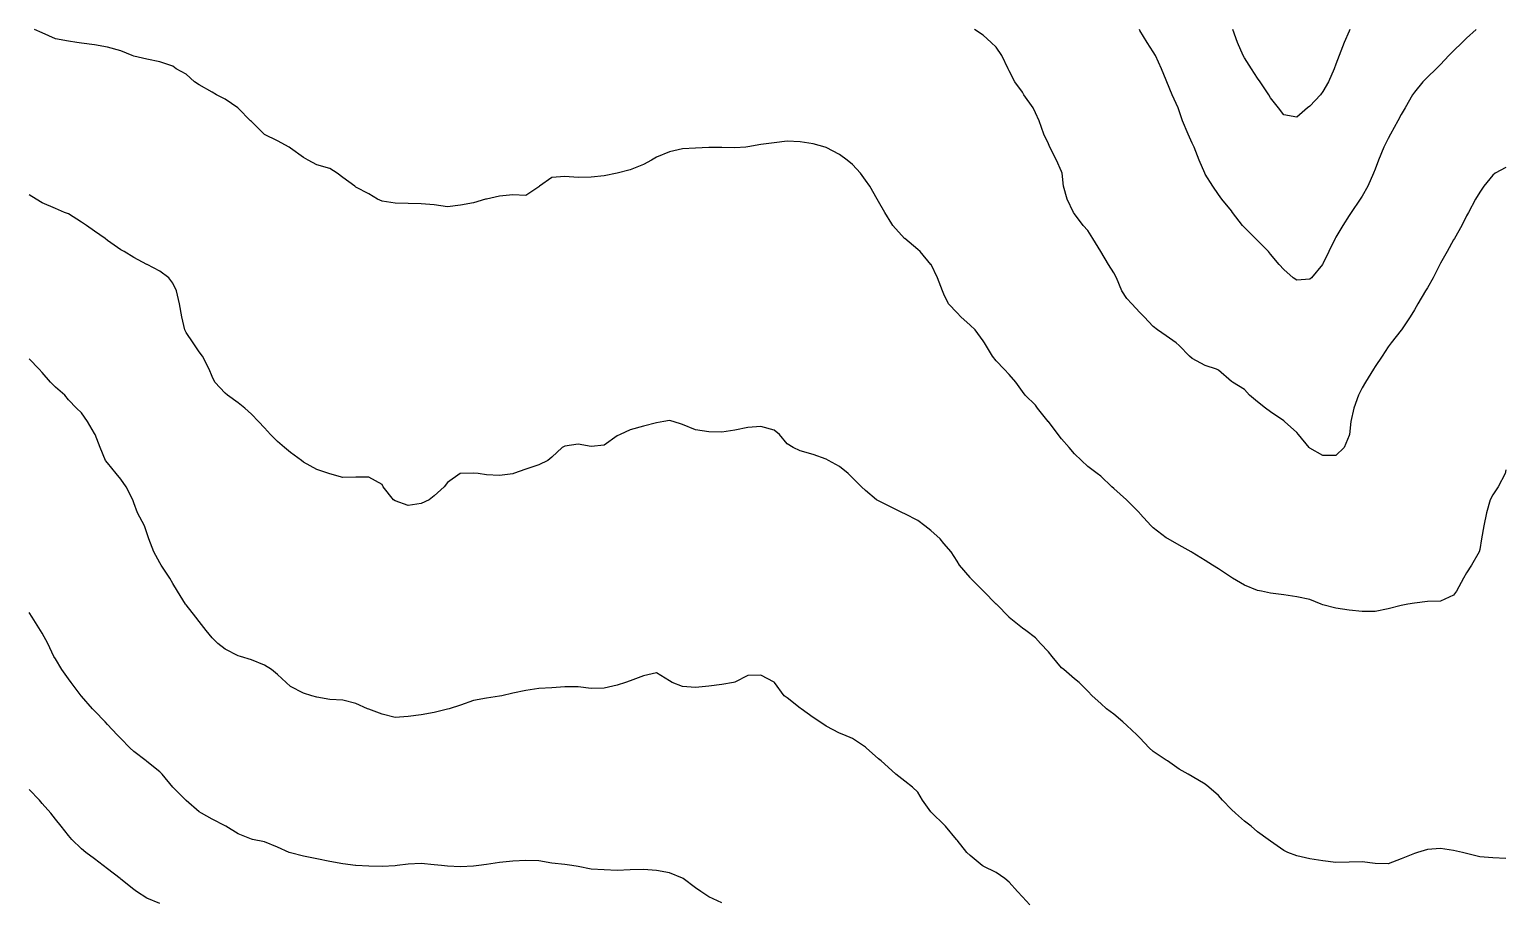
# Model space of a CAD drawing. Extents: x -729 to 771, y -779 to 721.
# Drawn here: x 34.1 to 405.7, y 502.1 to 721.2 of the extents above; entities that cross this region are included whole.
import ezdxf

# ---------------------------------------------------------------- set-up
doc = ezdxf.new("R2010")
doc.units = 0

msp = doc.modelspace()

# ---------------------------------------------------------------- linework, layer by layer
at = {"layer": 'CONTOURS'}
for points in [[(405.7518, 610.2967, 356.472), (405.5797, 609.3617, 356.472), (403.792, 606.0722, 356.472), (402.4623, 604.0539, 356.472), (401.8143, 602.7828, 356.472), (400.8484, 599.4933, 356.472), (400.2305, 596.2038, 356.472), (399.6211, 592.9143, 356.472), (399.1728, 590.2619, 356.472), (399.0473, 589.6249, 356.472), (397.143, 586.3354, 356.472), (395.8833, 584.3608, 356.472), (395.129, 583.0459, 356.472), (393.3513, 579.7564, 356.472), (392.5939, 578.7522, 356.472), (389.3044, 577.2338, 356.472), (386.0149, 577.1526, 356.472), (382.7255, 576.7213, 356.472), (381.0517, 576.467, 356.472), (379.436, 576.1339, 356.472), (376.1465, 575.3116, 356.472), (372.857, 574.6376, 356.472), (369.5676, 574.6656, 356.472), (366.2781, 574.9819, 356.472), (362.9886, 575.4909, 356.472), (359.6991, 576.2908, 356.472), (359.2484, 576.467, 356.472), (356.4097, 577.6872, 356.472), (353.1202, 578.3281, 356.472), (349.8307, 578.8396, 356.472), (346.5412, 579.2836, 356.472), (344.2399, 579.7564, 356.472), (343.2518, 579.958, 356.472), (339.9623, 581.2454, 356.472), (336.9471, 583.0459, 356.472), (336.6728, 583.2113, 356.472), (333.3833, 585.346, 356.472), (331.889, 586.3354, 356.472), (330.0939, 587.4949, 356.472), (326.8044, 589.4739, 356.472), (326.4978, 589.6249, 356.472), (323.5149, 591.3128, 356.472), (320.7308, 592.9143, 356.472), (320.2255, 593.1925, 356.472), (316.936, 595.7447, 356.472), (316.4533, 596.2038, 356.472), (313.6465, 599.3587, 356.472), (313.5337, 599.4933, 356.472), (310.357, 602.7014, 356.472), (310.2763, 602.7828, 356.472), (307.0676, 605.6296, 356.472), (306.5944, 606.0722, 356.472), (303.7781, 608.7122, 356.472), (302.918, 609.3617, 356.472), (300.4886, 611.1876, 356.472), (298.8996, 612.6512, 356.472), (297.1991, 614.3357, 356.472), (295.8392, 615.9407, 356.472), (293.9097, 618.0838, 356.472), (293.0582, 619.2301, 356.472), (290.6202, 622.4508, 356.472), (290.5663, 622.5196, 356.472), (287.8956, 625.8091, 356.472), (287.3307, 626.5868, 356.472), (284.7781, 629.0985, 356.472), (284.0412, 630.0642, 356.472), (282.3902, 632.388, 356.472), (280.7518, 634.3191, 356.472), (279.4713, 635.6775, 356.472), (277.4623, 637.7613, 356.472), (276.5446, 638.967, 356.472), (274.555, 642.2564, 356.472), (274.1728, 642.8239, 356.472), (272.1246, 645.5459, 356.472), (270.8833, 646.7368, 356.472), (268.5432, 648.8354, 356.472), (267.5939, 649.8711, 356.472), (265.4153, 652.1249, 356.472), (264.3044, 654.5259, 356.472), (263.9227, 655.4143, 356.472), (262.6901, 658.7038, 356.472), (261.063, 661.9933, 356.472), (261.0149, 662.0595, 356.472), (258.2923, 665.2828, 356.472), (257.7255, 665.798, 356.472), (254.436, 668.5485, 356.472), (254.4044, 668.5722, 356.472), (251.4093, 671.8617, 356.472), (251.1465, 672.2279, 356.472), (249.4642, 675.1512, 356.472), (247.857, 677.8518, 356.472), (247.5363, 678.4407, 356.472), (245.655, 681.7301, 356.472), (244.5676, 683.2313, 356.472), (243.3274, 685.0196, 356.472), (241.2781, 687.22, 356.472), (239.9625, 688.3091, 356.472), (237.9886, 689.6969, 356.472), (234.6991, 691.5175, 356.472), (234.4082, 691.5985, 356.472), (231.4097, 692.3815, 356.472), (228.1202, 692.8758, 356.472), (224.8307, 693.0716, 356.472), (221.5412, 692.6363, 356.472), (218.2518, 692.2403, 356.472), (214.9623, 691.6377, 356.472), (214.4648, 691.5985, 356.472), (211.6728, 691.3774, 356.472), (208.3833, 691.5066, 356.472), (205.0939, 691.5304, 356.472), (201.8044, 691.3143, 356.472), (198.5149, 691.1241, 356.472), (195.2255, 690.4298, 356.472), (191.936, 689.0407, 356.472), (190.6633, 688.3091, 356.472), (188.6465, 687.231, 356.472), (185.357, 685.8906, 356.472), (182.0838, 685.0196, 356.472), (182.0676, 685.0146, 356.472), (178.7781, 684.3605, 356.472), (175.4886, 684.0058, 356.472), (172.1991, 683.8991, 356.472), (168.9097, 684.1816, 356.472), (165.6202, 683.9053, 356.472), (162.5207, 681.7301, 356.472), (162.3307, 681.5618, 356.472), (159.0412, 679.3807, 356.472), (155.7518, 679.5731, 356.472), (152.4623, 679.1961, 356.472), (149.1728, 678.4969, 356.472), (148.9031, 678.4407, 356.472), (145.8833, 677.564, 356.472), (142.5939, 676.9912, 356.472), (139.3044, 676.568, 356.472), (136.0149, 677.0219, 356.472), (132.7255, 677.315, 356.472), (129.436, 677.3858, 356.472), (126.1465, 677.4878, 356.472), (122.857, 677.956, 356.472), (121.7173, 678.4407, 356.472), (119.5676, 679.7953, 356.472), (116.2781, 681.5034, 356.472), (115.9904, 681.7301, 356.472), (112.9886, 683.9729, 356.472), (111.5571, 685.0196, 356.472), (109.6991, 686.1799, 356.472), (106.4097, 687.09, 356.472), (104.2586, 688.3091, 356.472), (103.1202, 688.996, 356.472), (99.8307, 691.3609, 356.472), (99.502, 691.5985, 356.472), (96.5412, 693.2071, 356.472), (93.2518, 694.7952, 356.472), (93.148, 694.888, 356.472), (89.9623, 698.0109, 356.472), (89.767, 698.1775, 356.472), (86.6728, 701.409, 356.472), (86.5855, 701.467, 356.472), (83.3833, 703.6721, 356.472), (81.1675, 704.7564, 356.472), (80.0939, 705.4049, 356.472), (76.8044, 707.2844, 356.472), (75.6844, 708.0459, 356.472), (73.5149, 709.9867, 356.472), (70.9973, 711.3354, 356.472), (70.2255, 711.9633, 356.472), (66.936, 713.1006, 356.472), (63.6465, 713.7105, 356.472), (60.357, 714.4897, 356.472), (59.9966, 714.6249, 356.472), (57.0676, 715.838, 356.472), (53.7781, 716.7959, 356.472), (50.4886, 717.3125, 356.472), (47.1991, 717.7258, 356.472), (46.0049, 717.9143, 356.472), (43.9097, 718.3072, 356.472), (40.6202, 718.8946, 356.472), (37.3307, 720.3337, 356.472), (35.4007, 721.2038, 356.472)], [(405.7518, 686.4156, 346.472), (403.0837, 685.0196, 346.472), (402.4623, 684.5438, 346.472), (400.242, 681.7301, 346.472), (399.1728, 680.2632, 346.472), (398.0829, 678.4407, 346.472), (396.3377, 675.1512, 346.472), (395.8833, 674.3023, 346.472), (394.6751, 671.8617, 346.472), (392.8151, 668.5722, 346.472), (392.5939, 668.1995, 346.472), (390.9572, 665.2828, 346.472), (389.3044, 662.3318, 346.472), (389.1131, 661.9933, 346.472), (387.4219, 658.7038, 346.472), (386.0149, 656.126, 346.472), (385.5338, 655.4143, 346.472), (383.5853, 652.1249, 346.472), (382.7255, 650.6339, 346.472), (381.628, 648.8354, 346.472), (379.4975, 645.5459, 346.472), (379.436, 645.462, 346.472), (376.9265, 642.2564, 346.472), (376.1465, 641.2741, 346.472), (374.5863, 638.967, 346.472), (372.857, 636.3734, 346.472), (372.4482, 635.6775, 346.472), (370.4136, 632.388, 346.472), (369.5676, 630.9291, 346.472), (368.6507, 629.0985, 346.472), (367.4747, 625.8091, 346.472), (366.7236, 622.5196, 346.472), (366.3642, 619.2301, 346.472), (366.2781, 618.932, 346.472), (365.0832, 615.9407, 346.472), (362.9886, 613.8902, 346.472), (359.6991, 613.9, 346.472), (356.4097, 615.7571, 346.472), (356.2179, 615.9407, 346.472), (353.5248, 619.2301, 346.472), (353.1202, 619.6928, 346.472), (350.0044, 622.5196, 346.472), (349.8307, 622.6462, 346.472), (346.5412, 624.8978, 346.472), (345.2335, 625.8091, 346.472), (343.2518, 627.4291, 346.472), (341.2155, 629.0985, 346.472), (339.9623, 630.5208, 346.472), (336.9473, 632.388, 346.472), (336.6728, 632.5838, 346.472), (333.3833, 635.3964, 346.472), (332.9162, 635.6775, 346.472), (330.0939, 636.6279, 346.472), (326.8044, 638.3943, 346.472), (326.1472, 638.967, 346.472), (323.5149, 641.6562, 346.472), (322.7492, 642.2564, 346.472), (320.2255, 644.0253, 346.472), (318.0327, 645.5459, 346.472), (316.936, 646.4119, 346.472), (314.7454, 648.8354, 346.472), (313.6465, 649.9646, 346.472), (311.614, 652.1249, 346.472), (310.357, 653.4761, 346.472), (309.0572, 655.4143, 346.472), (307.7299, 658.7038, 346.472), (307.0676, 659.894, 346.472), (305.7505, 661.9933, 346.472), (303.7781, 665.2789, 346.472), (303.7757, 665.2828, 346.472), (301.819, 668.5722, 346.472), (300.4886, 670.5568, 346.472), (299.3578, 671.8617, 346.472), (297.1991, 674.7915, 346.472), (296.951, 675.1512, 346.472), (295.3384, 678.4407, 346.472), (294.3995, 681.7301, 346.472), (294.0822, 685.0196, 346.472), (293.9097, 685.4434, 346.472), (292.6132, 688.3091, 346.472), (290.9952, 691.5985, 346.472), (290.6202, 692.4099, 346.472), (289.4772, 694.888, 346.472), (288.2487, 698.1775, 346.472), (287.3307, 700.1882, 346.472), (286.7952, 701.467, 346.472), (284.4162, 704.7564, 346.472), (284.0412, 705.3849, 346.472), (282.1752, 708.0459, 346.472), (280.7518, 710.8181, 346.472), (280.4516, 711.3354, 346.472), (278.9035, 714.6249, 346.472), (277.4623, 716.7906, 346.472), (276.2292, 717.9143, 346.472), (274.1728, 719.741, 346.472), (271.9982, 721.2038, 346.472)], [(398.2931, 721.2038, 336.472), (395.8833, 719.0153, 336.472), (394.7981, 717.9143, 336.472), (392.5939, 715.8735, 336.472), (391.4247, 714.6249, 336.472), (389.3044, 712.3901, 336.472), (388.2452, 711.3354, 336.472), (386.0149, 709.2007, 336.472), (384.8821, 708.0459, 336.472), (382.7255, 705.4595, 336.472), (382.2835, 704.7564, 336.472), (380.4196, 701.467, 336.472), (379.436, 699.8232, 336.472), (378.5442, 698.1775, 336.472), (376.7129, 694.888, 336.472), (376.1465, 693.7793, 336.472), (375.0665, 691.5985, 336.472), (373.7058, 688.3091, 336.472), (372.857, 686.0265, 336.472), (372.4334, 685.0196, 336.472), (371.0042, 681.7301, 336.472), (369.5676, 679.2337, 336.472), (369.0602, 678.4407, 336.472), (366.786, 675.1512, 336.472), (366.2781, 674.3503, 336.472), (364.6986, 671.8617, 336.472), (362.9886, 668.9213, 336.472), (362.7907, 668.5722, 336.472), (361.1919, 665.2828, 336.472), (359.6991, 662.1891, 336.472), (359.5786, 661.9933, 336.472), (356.8129, 658.7038, 336.472), (356.4097, 658.366, 336.472), (353.1202, 658.1183, 336.472), (352.2542, 658.7038, 336.472), (349.8307, 660.775, 336.472), (348.7088, 661.9933, 336.472), (346.5412, 664.6495, 336.472), (346.0295, 665.2828, 336.472), (343.2518, 668.0909, 336.472), (342.732, 668.5722, 336.472), (339.9623, 671.3511, 336.472), (339.4452, 671.8617, 336.472), (336.909, 675.1512, 336.472), (336.6728, 675.5235, 336.472), (334.2781, 678.4407, 336.472), (333.3833, 679.6535, 336.472), (331.9548, 681.7301, 336.472), (330.0939, 684.7985, 336.472), (329.982, 685.0196, 336.472), (328.5667, 688.3091, 336.472), (327.2701, 691.5985, 336.472), (326.8044, 692.5932, 336.472), (325.7709, 694.888, 336.472), (324.3244, 698.1775, 336.472), (323.5149, 700.7391, 336.472), (323.2971, 701.467, 336.472), (321.7875, 704.7564, 336.472), (320.3884, 708.0459, 336.472), (320.2255, 708.4495, 336.472), (319.0328, 711.3354, 336.472), (317.5196, 714.6249, 336.472), (316.936, 715.5803, 336.472), (315.4282, 717.9143, 336.472), (313.6465, 720.9751, 336.472), (313.5003, 721.2038, 336.472)], [(366.4574, 721.2038, 326.472), (366.2781, 720.8086, 326.472), (365.0479, 717.9143, 326.472), (363.7729, 714.6249, 326.472), (362.9886, 712.4588, 326.472), (362.5565, 711.3354, 326.472), (361.0903, 708.0459, 326.472), (359.6991, 705.598, 326.472), (359.0733, 704.7564, 326.472), (356.4097, 701.8782, 326.472), (355.7973, 701.467, 326.472), (353.1202, 699.1421, 326.472), (349.8307, 699.7212, 326.472), (348.5544, 701.467, 326.472), (346.5412, 704.0116, 326.472), (346.0942, 704.7564, 326.472), (343.9336, 708.0459, 326.472), (343.2518, 708.9867, 326.472), (341.7001, 711.3354, 326.472), (339.9623, 714.0733, 326.472), (339.6556, 714.6249, 326.472), (338.2161, 717.9143, 326.472), (337.0183, 721.2038, 326.472)], [(405.7518, 512.4176, 366.472), (402.4623, 512.5923, 366.472), (399.1728, 512.8966, 366.472), (395.8833, 513.6611, 366.472), (394.8311, 513.967, 366.472), (392.5939, 514.4718, 366.472), (389.3044, 514.9193, 366.472), (386.0149, 514.7127, 366.472), (383.5123, 513.967, 366.472), (382.7255, 513.7042, 366.472), (379.436, 512.3588, 366.472), (376.1465, 511.1237, 366.472), (372.857, 511.2, 366.472), (369.5676, 511.5712, 366.472), (366.2781, 511.4734, 366.472), (362.9886, 511.4418, 366.472), (359.6991, 511.8601, 366.472), (356.4097, 512.3752, 366.472), (353.1202, 513.1187, 366.472), (350.8811, 513.967, 366.472), (349.8307, 514.4499, 366.472), (346.5412, 516.7622, 366.472), (345.9192, 517.2564, 366.472), (343.2518, 519.17, 366.472), (341.6048, 520.5459, 366.472), (339.9623, 521.8311, 366.472), (337.7275, 523.8354, 366.472), (336.6728, 524.7711, 366.472), (334.4343, 527.1249, 366.472), (333.3833, 528.3332, 366.472), (331.0139, 530.4143, 366.472), (330.0939, 531.1504, 366.472), (326.8044, 533.0791, 366.472), (325.7883, 533.7038, 366.472), (323.5149, 534.9441, 366.472), (320.6047, 536.9933, 366.472), (320.2255, 537.2175, 366.472), (316.936, 539.4007, 366.472), (315.937, 540.2828, 366.472), (313.6465, 542.8015, 366.472), (312.8981, 543.5722, 366.472), (310.357, 545.943, 366.472), (309.3157, 546.8617, 366.472), (307.0676, 548.8044, 366.472), (305.2474, 550.1512, 366.472), (303.7781, 551.4718, 366.472), (301.6052, 553.4407, 366.472), (300.4886, 554.5401, 366.472), (298.3459, 556.7301, 366.472), (297.1991, 557.6947, 366.472), (294.4986, 560.0196, 366.472), (293.9097, 560.49, 366.472), (291.5427, 563.3091, 366.472), (290.6202, 564.4717, 366.472), (288.6107, 566.5985, 366.472), (287.3307, 567.9736, 366.472), (284.8821, 569.888, 366.472), (284.0412, 570.4652, 366.472), (280.7518, 573.1317, 366.472), (280.7018, 573.1775, 366.472), (277.5081, 576.467, 366.472), (277.4623, 576.5119, 366.472), (274.2329, 579.7564, 366.472), (274.1728, 579.815, 366.472), (271.0223, 583.0459, 366.472), (270.8833, 583.2023, 366.472), (268.231, 586.3354, 366.472), (267.5939, 587.329, 366.472), (266.1453, 589.6249, 366.472), (264.3044, 591.8021, 366.472), (263.3173, 592.9143, 366.472), (261.0149, 595.0209, 366.472), (259.5371, 596.2038, 366.472), (257.7255, 597.53, 366.472), (254.436, 599.2408, 366.472), (253.911, 599.4933, 366.472), (251.1465, 600.8291, 366.472), (247.857, 602.4881, 366.472), (247.3214, 602.7828, 366.472), (244.5676, 605.1221, 366.472), (243.5384, 606.0722, 366.472), (241.2781, 608.3133, 366.472), (240.1974, 609.3617, 366.472), (237.9886, 611.1527, 366.472), (235.2512, 612.6512, 366.472), (234.6991, 612.9815, 366.472), (231.4097, 614.174, 366.472), (228.1202, 615.0601, 366.472), (226.3295, 615.9407, 366.472), (224.8307, 616.9024, 366.472), (222.9212, 619.2301, 366.472), (221.5412, 620.325, 366.472), (218.2518, 621.2565, 366.472), (214.9623, 621.0148, 366.472), (211.6728, 620.2785, 366.472), (208.3833, 619.7712, 366.472), (205.0939, 619.9247, 366.472), (201.8044, 620.361, 366.472), (198.5149, 621.7264, 366.472), (196.1556, 622.5196, 366.472), (195.2255, 622.7653, 366.472), (193.8017, 622.5196, 366.472), (191.936, 622.1859, 366.472), (188.6465, 621.321, 366.472), (185.357, 620.4291, 366.472), (182.8166, 619.2301, 366.472), (182.0676, 618.8398, 366.472), (178.7781, 616.5641, 366.472), (175.4886, 616.2051, 366.472), (172.1991, 616.7836, 366.472), (168.9097, 616.2437, 366.472), (168.209, 615.9407, 366.472), (165.6202, 613.5294, 366.472), (164.5585, 612.6512, 366.472), (162.3307, 611.5423, 366.472), (159.0412, 610.492, 366.472), (155.9354, 609.3617, 366.472), (155.7518, 609.297, 366.472), (152.4623, 608.8994, 366.472), (149.1728, 609.0884, 366.472), (147.0405, 609.3617, 366.472), (145.8833, 609.5008, 366.472), (142.5939, 609.4099, 366.472), (142.5105, 609.3617, 366.472), (139.3044, 607.1412, 366.472), (138.4616, 606.0722, 366.472), (136.0149, 603.7796, 366.472), (134.7041, 602.7828, 366.472), (132.7255, 601.8039, 366.472), (129.436, 601.3138, 366.472), (126.1465, 602.5064, 366.472), (125.7451, 602.7828, 366.472), (123.1248, 606.0722, 366.472), (122.857, 606.609, 366.472), (119.5676, 608.4612, 366.472), (116.2781, 608.4774, 366.472), (112.9886, 608.407, 366.472), (109.6991, 609.2746, 366.472), (109.4793, 609.3617, 366.472), (106.4097, 610.3727, 366.472), (103.1202, 612.2692, 366.472), (102.5693, 612.6512, 366.472), (99.8307, 614.7027, 366.472), (98.339, 615.9407, 366.472), (96.5412, 617.4896, 366.472), (94.779, 619.2301, 366.472), (93.2518, 620.8775, 366.472), (91.7339, 622.5196, 366.472), (89.9623, 624.2927, 366.472), (88.2885, 625.8091, 366.472), (86.6728, 627.1631, 366.472), (83.9835, 629.0985, 366.472), (83.3833, 629.6625, 366.472), (80.7451, 632.388, 366.472), (80.0939, 633.8426, 366.472), (79.3745, 635.6775, 366.472), (77.666, 638.967, 366.472), (76.8044, 640.0092, 366.472), (75.2865, 642.2564, 366.472), (73.5149, 644.9363, 366.472), (73.2315, 645.5459, 366.472), (72.4209, 648.8354, 366.472), (71.908, 652.1249, 366.472), (71.1276, 655.4143, 366.472), (70.2255, 657.2934, 366.472), (69.2247, 658.7038, 366.472), (66.936, 660.3829, 366.472), (63.7228, 661.9933, 366.472), (63.6465, 662.0304, 366.472), (60.357, 663.7847, 366.472), (57.9701, 665.2828, 366.472), (57.0676, 665.7548, 366.472), (53.7781, 668.0994, 366.472), (53.169, 668.5722, 366.472), (50.4886, 670.4373, 366.472), (48.4838, 671.8617, 366.472), (47.1991, 672.7241, 366.472), (43.9097, 674.7701, 366.472), (42.9234, 675.1512, 366.472), (40.6202, 676.0995, 366.472), (37.3307, 677.5238, 366.472), (35.7759, 678.4407, 366.472), (34.0412, 679.5926, 366.472)], [(285.9593, 500.8091, 376.472), (284.0412, 502.8095, 376.472), (282.7833, 504.0985, 376.472), (280.7518, 506.4796, 376.472), (279.6495, 507.388, 376.472), (277.4623, 508.9504, 376.472), (274.1728, 510.4862, 376.472), (273.9106, 510.6775, 376.472), (270.8833, 513.1686, 376.472), (270.1014, 513.967, 376.472), (267.5939, 517.0892, 376.472), (267.441, 517.2564, 376.472), (264.7172, 520.5459, 376.472), (264.3044, 521.016, 376.472), (261.3624, 523.8354, 376.472), (261.0149, 524.1674, 376.472), (258.9324, 527.1249, 376.472), (257.7255, 529.1012, 376.472), (256.4077, 530.4143, 376.472), (254.436, 531.8898, 376.472), (252.2252, 533.7038, 376.472), (251.1465, 534.5743, 376.472), (248.4853, 536.9933, 376.472), (247.857, 537.5691, 376.472), (244.753, 540.2828, 376.472), (244.5676, 540.4318, 376.472), (241.2781, 542.6706, 376.472), (239.0984, 543.5722, 376.472), (237.9886, 543.985, 376.472), (234.6991, 545.7689, 376.472), (233.0373, 546.8617, 376.472), (231.4097, 547.9585, 376.472), (228.3704, 550.1512, 376.472), (228.1202, 550.3366, 376.472), (224.8307, 552.8924, 376.472), (224.0463, 553.4407, 376.472), (221.618, 556.7301, 376.472), (221.5412, 556.8128, 376.472), (218.2518, 558.569, 376.472), (214.9623, 558.5213, 376.472), (211.6728, 556.8154, 376.472), (211.3555, 556.7301, 376.472), (208.3833, 556.2136, 376.472), (205.0939, 555.8683, 376.472), (201.8044, 555.4704, 376.472), (198.5149, 555.717, 376.472), (195.8887, 556.7301, 376.472), (195.2255, 557.139, 376.472), (191.936, 559.1558, 376.472), (188.6465, 558.4665, 376.472), (185.357, 557.1832, 376.472), (184.1305, 556.7301, 376.472), (182.0676, 556.1199, 376.472), (178.7781, 555.3453, 376.472), (175.4886, 555.2799, 376.472), (172.1991, 555.6343, 376.472), (168.9097, 555.6504, 376.472), (165.6202, 555.4505, 376.472), (162.3307, 555.2115, 376.472), (159.0412, 554.7385, 376.472), (155.7518, 554.0838, 376.472), (152.9964, 553.4407, 376.472), (152.4623, 553.3483, 376.472), (149.1728, 552.7824, 376.472), (145.8833, 552.2592, 376.472), (142.5939, 551.0549, 376.472), (139.7765, 550.1512, 376.472), (139.3044, 550.0099, 376.472), (136.0149, 549.2146, 376.472), (132.7255, 548.6151, 376.472), (129.436, 548.2112, 376.472), (126.1465, 547.9804, 376.472), (122.857, 548.8063, 376.472), (119.5676, 550.0117, 376.472), (119.1775, 550.1512, 376.472), (116.2781, 551.4315, 376.472), (112.9886, 552.3348, 376.472), (109.6991, 552.4379, 376.472), (106.4097, 553.0955, 376.472), (105.156, 553.4407, 376.472), (103.1202, 554.0914, 376.472), (99.8307, 555.7245, 376.472), (98.7495, 556.7301, 376.472), (96.5412, 558.8033, 376.472), (95.0432, 560.0196, 376.472), (93.2518, 561.1373, 376.472), (89.9623, 562.4344, 376.472), (87.2066, 563.3091, 376.472), (86.6728, 563.514, 376.472), (83.3833, 565.1158, 376.472), (81.5056, 566.5985, 376.472), (80.0939, 568.0313, 376.472), (78.5856, 569.888, 376.472), (76.8044, 572.127, 376.472), (75.9681, 573.1775, 376.472), (73.5149, 576.3449, 376.472), (73.4233, 576.467, 376.472), (71.3583, 579.7564, 376.472), (70.2255, 581.7091, 376.472), (69.4016, 583.0459, 376.472), (67.2232, 586.3354, 376.472), (66.936, 586.8782, 376.472), (65.3983, 589.6249, 376.472), (64.1424, 592.9143, 376.472), (63.6465, 594.4391, 376.472), (63.0302, 596.2038, 376.472), (61.2797, 599.4933, 376.472), (60.357, 602.0203, 376.472), (60.1416, 602.7828, 376.472), (58.4171, 606.0722, 376.472), (57.0676, 607.9532, 376.472), (55.959, 609.3617, 376.472), (53.7781, 612.0904, 376.472), (53.265, 612.6512, 376.472), (51.8658, 615.9407, 376.472), (50.6169, 619.2301, 376.472), (50.4886, 619.4933, 376.472), (48.6839, 622.5196, 376.472), (47.1991, 624.6283, 376.472), (45.9755, 625.8091, 376.472), (43.9097, 627.9532, 376.472), (42.9943, 629.0985, 376.472), (40.6202, 631.1508, 376.472), (39.3748, 632.388, 376.472), (37.3307, 634.8227, 376.472), (36.5807, 635.6775, 376.472), (34.0412, 638.3086, 376.472)], [(208.3833, 501.2404, 386.472), (205.0939, 502.7956, 386.472), (203.0715, 504.0985, 386.472), (201.8044, 505.025, 386.472), (198.6566, 507.388, 386.472), (198.5149, 507.5063, 386.472), (195.2255, 508.8655, 386.472), (191.936, 509.4129, 386.472), (188.6465, 509.6598, 386.472), (185.357, 509.6111, 386.472), (182.0676, 509.4235, 386.472), (178.7781, 509.5442, 386.472), (175.4886, 509.7608, 386.472), (172.1991, 510.4166, 386.472), (170.6576, 510.6775, 386.472), (168.9097, 510.94, 386.472), (165.6202, 511.2895, 386.472), (162.3307, 511.8187, 386.472), (159.0412, 511.9354, 386.472), (155.7518, 511.7572, 386.472), (152.4623, 511.4044, 386.472), (149.1728, 510.9618, 386.472), (147.2229, 510.6775, 386.472), (145.8833, 510.4903, 386.472), (142.5939, 510.3504, 386.472), (139.3044, 510.5218, 386.472), (137.8643, 510.6775, 386.472), (136.0149, 510.8768, 386.472), (132.7255, 511.1439, 386.472), (129.436, 511.017, 386.472), (126.6694, 510.6775, 386.472), (126.1465, 510.6115, 386.472), (122.857, 510.4589, 386.472), (119.5676, 510.4861, 386.472), (116.2781, 510.6663, 386.472), (116.1889, 510.6775, 386.472), (112.9886, 511.1202, 386.472), (109.6991, 511.6875, 386.472), (106.4097, 512.3321, 386.472), (103.1202, 513.0225, 386.472), (99.8307, 513.8279, 386.472), (99.514, 513.967, 386.472), (96.5412, 515.2623, 386.472), (93.2518, 516.6185, 386.472), (90.2565, 517.2564, 386.472), (89.9623, 517.3341, 386.472), (86.6728, 518.62, 386.472), (83.5152, 520.5459, 386.472), (83.3833, 520.6254, 386.472), (80.0939, 522.3307, 386.472), (77.4147, 523.8354, 386.472), (76.8044, 524.2299, 386.472), (73.5149, 527.0563, 386.472), (73.4377, 527.1249, 386.472), (70.2255, 530.4, 386.472), (70.211, 530.4143, 386.472), (67.5022, 533.7038, 386.472), (66.936, 534.2289, 386.472), (63.6465, 536.8447, 386.472), (63.4596, 536.9933, 386.472), (60.357, 539.3558, 386.472), (59.3703, 540.2828, 386.472), (57.0676, 542.6375, 386.472), (56.1965, 543.5722, 386.472), (53.7781, 546.1744, 386.472), (53.1437, 546.8617, 386.472), (50.4886, 549.6041, 386.472), (49.9892, 550.1512, 386.472), (47.1991, 553.2882, 386.472), (47.0783, 553.4407, 386.472), (44.5706, 556.7301, 386.472), (43.9097, 557.6881, 386.472), (42.2904, 560.0196, 386.472), (40.6202, 562.7198, 386.472), (40.2767, 563.3091, 386.472), (38.6958, 566.5985, 386.472), (37.3307, 569.1437, 386.472), (36.9033, 569.888, 386.472), (34.787, 573.1775, 386.472), (34.0412, 574.3775, 386.472)], [(66.936, 501.1061, 396.472), (63.6465, 502.4369, 396.472), (61.0173, 504.0985, 396.472), (60.357, 504.5884, 396.472), (57.0676, 507.264, 396.472), (56.9091, 507.388, 396.472), (53.7781, 509.8511, 396.472), (52.6385, 510.6775, 396.472), (50.4886, 512.3241, 396.472), (48.2946, 513.967, 396.472), (47.1991, 514.837, 396.472), (44.7936, 517.2564, 396.472), (43.9097, 518.2643, 396.472), (42.0925, 520.5459, 396.472), (40.6202, 522.3822, 396.472), (39.4896, 523.8354, 396.472), (37.3307, 526.3276, 396.472), (36.6072, 527.1249, 396.472), (34.0412, 529.8005, 396.472)]]:
    msp.add_polyline3d(points, dxfattribs=at)

doc.saveas('drawing.dxf')
